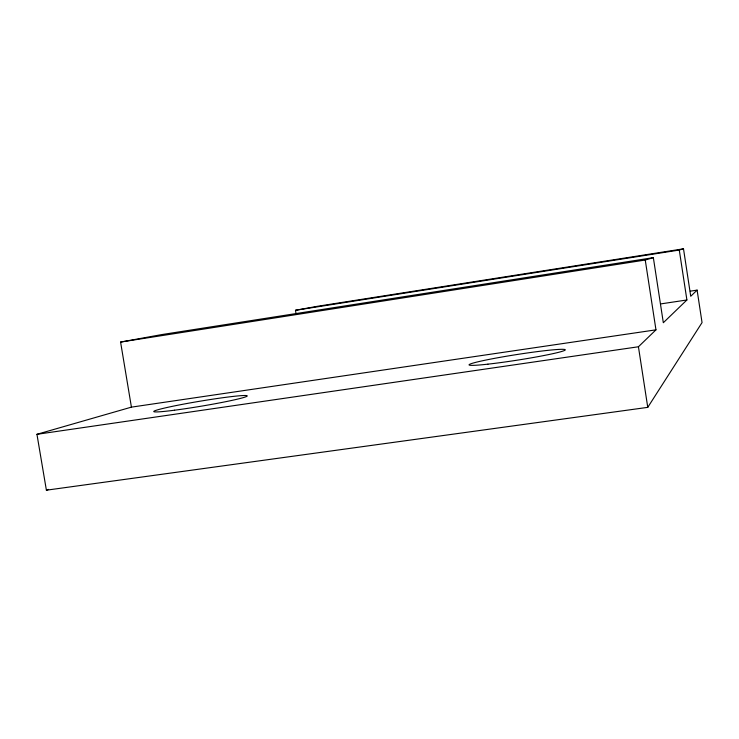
<?xml version="1.0" encoding="UTF-8"?>
<svg xmlns="http://www.w3.org/2000/svg" width="739" height="739" viewBox="0 0 739 739"><rect width="100%" height="100%" fill="white"/><g stroke="black" fill="none" stroke-linecap="round" stroke-linejoin="round"><path stroke-width="1.11" d="M697.108 290.122L690.734 296.274L683.501 248.812L679.28 250.05L686.9 299.979L663.326 322.731L653.35 257.652L645.249 260.026L655.964 329.843L131.422 407.134L36.95 434.31L46.391 490.188L647.761 407.355L702.05 322.583L697.108 290.122L690.272 291.157M36.95 434.31L638.431 346.767L655.964 329.843M46.391 490.188L48.552 489.394M131.422 407.134L120.586 342.065L161.619 334.61L653.35 257.652M296.025 313.669L295.48 310.278L317.631 306.26L683.501 248.812M295.48 310.278L679.28 250.05M120.586 342.065L645.249 260.026M660.712 303.914L686.9 299.979M638.431 346.767L647.761 407.355M487.934 364.161A48.792 2.817 -8.9 0 0 564.873 350.268A48.792 2.817 -8.9 0 0 498.308 357.658A48.792 2.817 -8.9 0 0 487.934 364.161M174.58 410.2A47.407 2.559 -9.5 0 0 247.149 396.095A47.407 2.559 -9.5 0 0 179.716 404.861A47.407 2.559 -9.5 0 0 174.58 410.2"/></g></svg>
